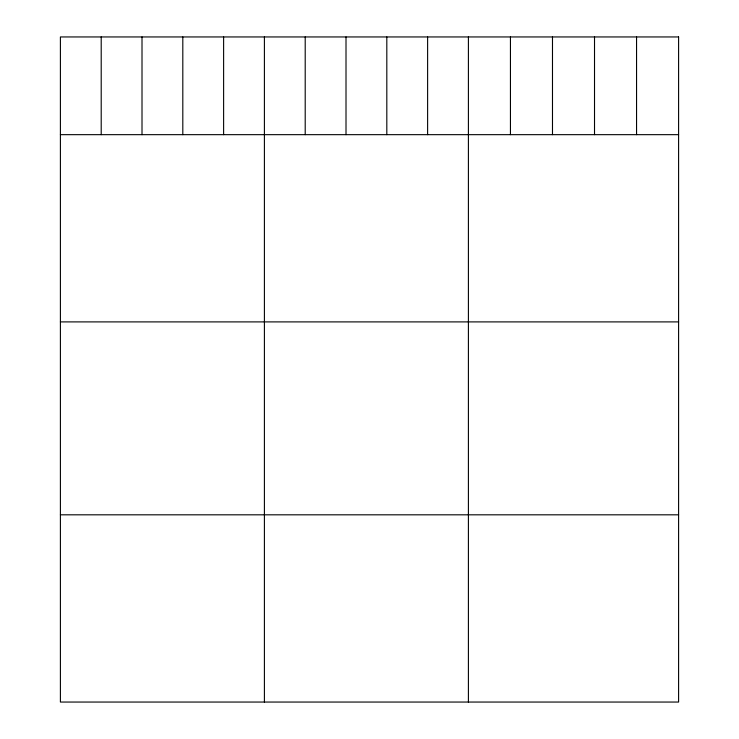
<?xml version="1.0" encoding="UTF-8"?>
<svg xmlns="http://www.w3.org/2000/svg" width="739" height="739" viewBox="0 0 739 739"><rect width="100%" height="100%" fill="white"/><g stroke="black" fill="none" stroke-linecap="round" stroke-linejoin="round"><path stroke-width="1.11" d="M60.404 134.664L678.596 134.664M60.404 321.899L678.596 321.899M60.404 514.815L678.596 514.815M636.556 36.95L636.556 134.664M594.516 36.95L594.516 134.664M552.486 36.95L552.486 134.664M510.446 36.95L510.446 134.664M468.406 36.95L468.406 702.05M427.613 36.95L427.613 134.664M386.811 36.95L386.811 134.664M346.009 36.95L346.009 134.664M305.207 36.95L305.207 134.664M264.405 36.95L264.405 702.05M223.612 36.95L223.612 134.664M182.81 36.95L182.81 134.664M142.008 36.95L142.008 134.664M101.206 36.95L101.206 134.664M678.596 36.95L60.404 36.95L60.404 702.05L678.596 702.05L678.596 36.95"/></g></svg>
